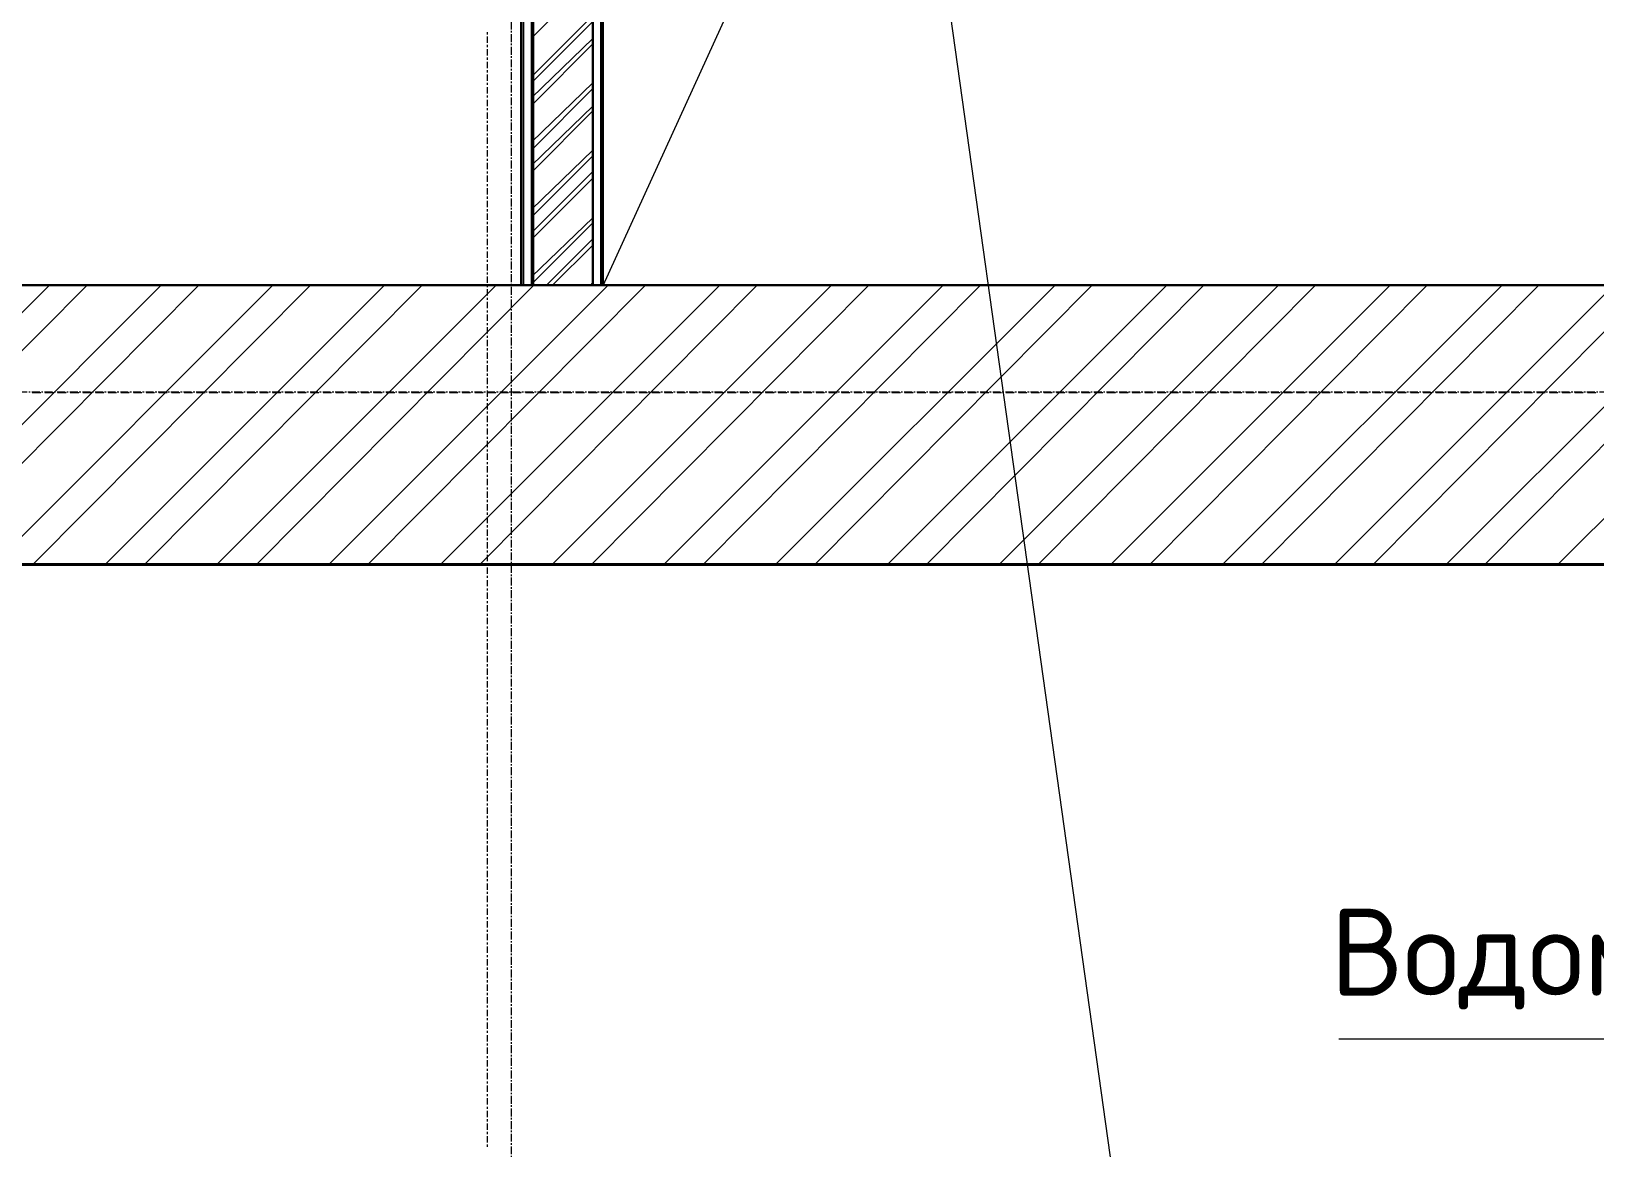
# Model space of a CAD drawing. Header units: millimetres. Extents: x -10178924 to 11692288, y -947381 to 58396.
# Drawn here: x 757438 to 760579, y -830259 to -828016 of the extents above; entities that cross this region are included whole.
import ezdxf

# ---------------------------------------------------------------- set-up
doc = ezdxf.new("R2010")
doc.units = ezdxf.units.MM
doc.linetypes.add('осевая', pattern=[50.8, 31.75, -6.35, 6.35, -6.35])
for name, color, linetype, true_color in [('PDF _Перегородки', 7, 'Continuous', 0x0037dd), ('PDF _Размеры осевые', 7, 'Continuous', 0x5d6970), ('PDF _ТЗК_ХВС_тонкая', 7, 'Continuous', 0x005387), ('PDF _штриховка', 7, 'Continuous', 0x95834a)]:
    doc.layers.add(name, color=color, linetype=linetype, true_color=true_color)
doc.layers.add('PDF _Стены.1', color=7, linetype='Continuous')
for name, color, linetype, lineweight in [('PDF _Текст', 7, 'Continuous', 5), ('Перегородки', 162, 'Continuous', 9), ('Размеры осевые', 153, 'Continuous', 9), ('Стены.1', 7, 'Continuous', 25), ('ШТРИХОВКА', 252, 'Continuous', 15)]:
    doc.layers.add(name, color=color, linetype=linetype, lineweight=lineweight)
doc.styles.add('PDF ISOCPEUR', font='isocpeur.ttf')

# ---------------------------------------------------------------- blocks, each defined once
blk = doc.blocks.new('A$C5282721b')
at = {"layer": 'Перегородки', "lineweight": 20, "true_color": 0x000000, "transparency": 33554687}
h = blk.add_hatch(dxfattribs=at)
h.set_pattern_fill('ANSI32', color=18, scale=10)
h.set_pattern_definition([(45, (-2681.59, 241515.3), (-67.35192, 67.35192), []), (45, (-2636.69, 241515.3), (-67.35192, 67.35192), [])])
h.paths.add_polyline_path([(36208.725, -44284.958), (36088.725, -44284.958), (36088.725, -47736.478), (36208.725, -47736.478)])
at = {"layer": 'ШТРИХОВКА', "ltscale": 100, "true_color": 0x000000, "transparency": 33554687}
h = blk.add_hatch(dxfattribs=at)
h.set_pattern_fill('ANSI31', color=18, scale=50)
h.set_pattern_definition([(45, (-79853.19, 25128.16), (-112.2532, 112.2532), [])])
h.paths.add_polyline_path([(5440.998, -31868.119), (-7386.275, -31868.119), (-7386.275, -48296.478), (61378.75, -48296.478), (61378.75, -31842.839), (41035.118, -31842.839), (41035.118, -31656.036), (40796.248, -31656.036), (40796.248, -31842.839), (40629.962, -31842.839), (40629.962, -31942.839), (40605.14, -34348.621), (40629.93, -32405.355), (39128.581, -32429.908), (40629.962, -32402.839), (40629.675, -32155.326), (39132.149, -32179.816), (39135.64, -31968.17), (38886.085, -31968.17), (38879.867, -32433.975), (40623.548, -32405.459), (40553.111, -38427.181), (40243.01, -38425.516), (40241.748, -38827.97), (43340.219, -38835.027), (43340.219, -38442.147), (40953.116, -38429.329), (41029.994, -32402.839), (54378.974, -32402.839), (54378.974, -35923.465), (54778.974, -35923.465), (54778.974, -32402.839), (60818.75, -32402.839), (60818.75, -41309.464), (60472.291, -41309.464), (60472.291, -41709.464), (60818.75, -41709.464), (60818.75, -47736.478), (44025.201, -47736.478), (44013.125, -46167.929), (43613.137, -46171.008), (43625.189, -47736.478), (27189.462, -47736.478), (27189.462, -44565.139), (26789.462, -44565.139), (26789.462, -47736.478), (10401.743, -47736.478), (10394.408, -46134.647), (9994.404, -46134.678), (10001.739, -47736.478), (-6826.275, -47736.478), (-6826.275, -41729.869), (-6530.734, -41731.097), (-6529.072, -41331.1), (-6826.275, -41329.865), (-6826.275, -32428.119), (-762.705, -32428.119), (-770.891, -36004.088), (-370.903, -36005.35), (-362.703, -32428.119), (5640.998, -32428.119), (5640.998, -31868.119)])
h.paths.add_polyline_path([(3584.804, -41373.023), (3584.804, -41773.13), (9973.974, -41799.679), (9987.536, -44634.678), (10387.54, -44634.678), (10372.735, -41401.332)], flags=17)
h.paths.add_polyline_path([(2513.142, -41768.578), (2514.803, -41368.779), (-383.184, -41356.638), (-371.114, -37407.013), (-774.123, -37406.088), (-783.181, -41354.976), (-5508.242, -41335.314), (-5509.901, -41734.604)], flags=17)
at = {"color": 18, "lineweight": 0, "ltscale": 100, "true_color": 0x000000, "transparency": 33554687}
blk.add_line((36228.725, -47736.478), (37081.3, -45864.322), dxfattribs=at)
blk.add_line((36228.725, -47736.478), (37081.3, -45864.322), dxfattribs=at)
at = {"layer": 'Перегородки', "color": 18, "linetype": 'Continuous', "lineweight": 25, "true_color": 0x000000, "transparency": 33554687}
for p, q in [((36068.725, -47736.478), (36068.725, -44264.958)), ((36088.725, -47736.478), (36088.725, -44284.958)), ((36208.725, -47736.478), (36208.725, -44404.958)), ((36228.725, -47736.478), (36228.725, -44424.958))]:
    blk.add_line(p, q, dxfattribs=at)
at = {"layer": 'Размеры осевые', "color": 251, "linetype": 'осевая', "ltscale": 0.5, "transparency": 33554687}
for p, q in [((36044.826, -52200), (36044.826, -40100)), ((-9750, -47950), (62308.109, -47950))]:
    blk.add_line(p, q, dxfattribs=at)
at = {"layer": 'Стены.1', "color": 18, "linetype": 'Continuous', "true_color": 0x000000, "transparency": 33554687, "flags": 128}
for points in [[(43625.189, -47736.478), (27189.462, -47736.478)], [(44025.201, -48296.478), (27189.462, -48296.478)]]:
    blk.add_lwpolyline(points, dxfattribs=at)

msp = doc.modelspace()

# ---------------------------------------------------------------- linework, layer by layer
at = {"layer": 'PDF _Перегородки', "color": 5, "lineweight": 25}
for points in [[(758422.6, -828525.9), (758422.6, -825054.6)], [(758443.7, -828525.9), (758443.7, -825075.8)], [(758566.5, -828525.9), (758566.5, -825194.3)], [(758583.4, -828525.9), (758583.4, -825215.5)]]:
    msp.add_lwpolyline(points, dxfattribs=at)
at = {"layer": 'PDF _Перегородки', "color": 5, "lineweight": 20}
for points in [[(758443.7, -828106.7), (758566.5, -827984)], [(758443.7, -828149.1), (758566.5, -828030.6)], [(758443.7, -828238), (758566.5, -828119.5)], [(758443.7, -828284.6), (758566.5, -828166)], [(758443.7, -828373.4), (758566.5, -828254.9)], [(758443.7, -828420), (758566.5, -828297.3)], [(758443.7, -828508.9), (758566.5, -828390.4)], [(758473.4, -828525.9), (758566.5, -828432.7)], [(758562.3, -828525.9), (758566.5, -828521.6)]]:
    msp.add_lwpolyline(points, dxfattribs=at)
at = {"layer": 'PDF _Размеры осевые', "lineweight": 9}
for points in [[(758354.8, -828022.1), (758354.8, -828017.8)], [(758354.8, -828039), (758354.8, -828026.3)], [(758354.8, -828047.5), (758354.8, -828043.2)], [(758354.8, -828064.4), (758354.8, -828051.7)], [(758354.8, -828072.9), (758354.8, -828068.6)], [(758354.8, -828089.8), (758354.8, -828077.1)], [(758354.8, -828098.3), (758354.8, -828094)], [(758354.8, -828115.2), (758354.8, -828102.5)], [(758354.8, -828123.7), (758354.8, -828119.4)], [(758354.8, -828140.6), (758354.8, -828127.9)], [(758354.8, -828149.1), (758354.8, -828144.8)], [(758354.8, -828166), (758354.8, -828153.3)], [(758354.8, -828174.5), (758354.8, -828170.2)], [(758354.8, -828191.4), (758354.8, -828178.7)], [(758354.8, -828199.9), (758354.8, -828195.6)], [(758354.8, -828216.8), (758354.8, -828204.1)], [(758354.8, -828225.3), (758354.8, -828221)], [(758354.8, -828242.2), (758354.8, -828229.5)], [(758354.8, -828250.7), (758354.8, -828246.4)], [(758354.8, -828267.6), (758354.8, -828254.9)], [(758354.8, -828276.1), (758354.8, -828271.9)], [(758354.8, -828293), (758354.8, -828280.3)], [(758354.8, -828301.5), (758354.8, -828297.3)], [(758354.8, -828318.4), (758354.8, -828305.7)], [(758354.8, -828326.9), (758354.8, -828322.7)], [(758354.8, -828343.8), (758354.8, -828331.1)], [(758354.8, -828352.3), (758354.8, -828348.1)], [(758354.8, -828369.2), (758354.8, -828356.5)], [(758354.8, -828377.7), (758354.8, -828373.5)], [(758354.8, -828394.6), (758354.8, -828381.9)], [(758354.8, -828403.1), (758354.8, -828398.9)], [(758354.8, -828420), (758354.8, -828407.3)], [(758354.8, -828428.5), (758354.8, -828424.3)], [(758354.8, -828445.4), (758354.8, -828432.7)], [(758354.8, -828453.9), (758354.8, -828449.7)], [(758354.8, -828470.8), (758354.8, -828458.1)], [(758354.8, -828479.3), (758354.8, -828475.1)], [(758354.8, -828496.2), (758354.8, -828483.5)], [(758354.8, -828504.7), (758354.8, -828500.5)], [(758354.8, -828521.6), (758354.8, -828508.9)], [(758354.8, -828530.1), (758354.8, -828525.9)], [(758354.8, -828547), (758354.8, -828534.3)], [(758354.8, -828555.5), (758354.8, -828551.3)], [(758354.8, -828572.4), (758354.8, -828559.7)], [(758354.8, -828580.9), (758354.8, -828576.7)], [(758354.8, -828597.8), (758354.8, -828585.1)], [(758354.8, -828606.3), (758354.8, -828602.1)], [(758354.8, -828623.2), (758354.8, -828610.5)], [(758354.8, -828631.7), (758354.8, -828627.5)], [(758354.8, -828648.6), (758354.8, -828635.9)], [(758354.8, -828657.1), (758354.8, -828652.9)], [(758354.8, -828674), (758354.8, -828661.3)], [(758354.8, -828682.5), (758354.8, -828678.3)], [(758354.8, -828699.4), (758354.8, -828686.7)], [(758354.8, -828707.9), (758354.8, -828703.7)], [(758354.8, -828724.8), (758354.8, -828712.1)], [(758354.8, -828733.3), (758354.8, -828729.1)], [(757440.4, -828741.8), (757457.4, -828741.8)], [(757461.6, -828741.8), (757461.6, -828741.8)], [(757465.8, -828741.8), (757482.8, -828741.8)], [(757487, -828741.8), (757487, -828741.8)], [(757491.2, -828741.8), (757508.2, -828741.8)], [(757512.4, -828741.8), (757512.4, -828741.8)], [(757516.6, -828741.8), (757533.6, -828741.8)], [(757537.8, -828741.8), (757537.8, -828741.8)], [(757542, -828741.8), (757559, -828741.8)], [(757563.2, -828741.8), (757563.2, -828741.8)], [(757567.4, -828741.8), (757584.4, -828741.8)], [(757588.6, -828741.8), (757588.6, -828741.8)], [(757592.8, -828741.8), (757609.8, -828741.8)], [(757614, -828741.8), (757614, -828741.8)], [(757618.2, -828741.8), (757635.2, -828741.8)], [(757639.4, -828741.8), (757639.4, -828741.8)], [(757643.6, -828741.8), (757660.6, -828741.8)], [(757664.8, -828741.8), (757664.8, -828741.8)], [(757669, -828741.8), (757686, -828741.8)], [(757690.2, -828741.8), (757690.2, -828741.8)], [(757694.4, -828741.8), (757711.4, -828741.8)], [(757715.6, -828741.8), (757715.6, -828741.8)], [(757719.8, -828741.8), (757736.8, -828741.8)], [(757741, -828741.8), (757741, -828741.8)], [(757745.2, -828741.8), (757762.2, -828741.8)], [(757766.4, -828741.8), (757766.4, -828741.8)], [(757770.6, -828741.8), (757787.6, -828741.8)], [(757791.8, -828741.8), (757791.8, -828741.8)], [(757796, -828741.8), (757813, -828741.8)], [(757817.2, -828741.8), (757817.2, -828741.8)], [(757821.4, -828741.8), (757838.4, -828741.8)], [(757842.6, -828741.8), (757842.6, -828741.8)], [(757846.8, -828741.8), (757863.8, -828741.8)], [(757868, -828741.8), (757868, -828741.8)], [(757872.2, -828741.8), (757889.2, -828741.8)], [(757893.4, -828741.8), (757893.4, -828741.8)], [(757897.6, -828741.8), (757914.6, -828741.8)], [(757918.8, -828741.8), (757918.8, -828741.8)], [(757923, -828741.8), (757940, -828741.8)], [(757944.2, -828741.8), (757944.2, -828741.8)], [(757948.4, -828741.8), (757965.4, -828741.8)], [(757969.6, -828741.8), (757969.6, -828741.8)], [(757973.8, -828741.8), (757990.8, -828741.8)], [(757995, -828741.8), (757995, -828741.8)], [(757999.2, -828741.8), (758016.2, -828741.8)], [(758020.4, -828741.8), (758020.4, -828741.8)], [(758024.6, -828741.8), (758041.6, -828741.8)], [(758045.8, -828741.8), (758045.8, -828741.8)], [(758050, -828741.8), (758067, -828741.8)], [(758071.2, -828741.8), (758071.2, -828741.8)], [(758075.4, -828741.8), (758092.4, -828741.8)], [(758096.6, -828741.8), (758096.6, -828741.8)], [(758100.8, -828741.8), (758117.8, -828741.8)], [(758122, -828741.8), (758122, -828741.8)], [(758126.2, -828741.8), (758143.2, -828741.8)], [(758147.4, -828741.8), (758147.4, -828741.8)], [(758151.6, -828741.8), (758168.6, -828741.8)], [(758172.8, -828741.8), (758172.8, -828741.8)], [(758177, -828741.8), (758194, -828741.8)], [(758198.2, -828741.8), (758198.2, -828741.8)], [(758202.4, -828741.8), (758219.4, -828741.8)], [(758223.6, -828741.8), (758223.6, -828741.8)], [(758227.8, -828741.8), (758244.8, -828741.8)], [(758249, -828741.8), (758249, -828741.8)], [(758253.2, -828741.8), (758270.2, -828741.8)], [(758274.4, -828741.8), (758274.4, -828741.8)], [(758278.6, -828741.8), (758295.6, -828741.8)], [(758299.8, -828741.8), (758299.8, -828741.8)], [(758304, -828741.8), (758321, -828741.8)], [(758325.2, -828741.8), (758325.2, -828741.8)], [(758329.4, -828741.8), (758346.4, -828741.8)], [(758350.6, -828741.8), (758350.6, -828741.8)], [(758354.8, -828750.2), (758354.8, -828737.5)], [(758354.8, -828741.8), (758371.8, -828741.8)], [(758354.8, -828758.7), (758354.8, -828754.5)], [(758376, -828741.8), (758376, -828741.8)], [(758380.2, -828741.8), (758397.2, -828741.8)], [(758401.4, -828741.8), (758401.4, -828741.8)], [(758405.6, -828741.8), (758422.6, -828741.8)], [(758426.8, -828741.8), (758426.8, -828741.8)], [(758431, -828741.8), (758448, -828741.8)], [(758452.2, -828741.8), (758452.2, -828741.8)], [(758456.4, -828741.8), (758473.4, -828741.8)], [(758477.6, -828741.8), (758477.6, -828741.8)], [(758481.8, -828741.8), (758498.8, -828741.8)], [(758503, -828741.8), (758503, -828741.8)], [(758507.2, -828741.8), (758524.2, -828741.8)], [(758528.4, -828741.8), (758528.4, -828741.8)], [(758532.6, -828741.8), (758549.6, -828741.8)], [(758553.8, -828741.8), (758553.8, -828741.8)], [(758558, -828741.8), (758575, -828741.8)], [(758579.2, -828741.8), (758579.2, -828741.8)], [(758583.4, -828741.8), (758600.4, -828741.8)], [(758604.6, -828741.8), (758604.6, -828741.8)], [(758608.8, -828741.8), (758625.8, -828741.8)], [(758630, -828741.8), (758630, -828741.8)], [(758634.2, -828741.8), (758651.2, -828741.8)], [(758655.4, -828741.8), (758655.4, -828741.8)], [(758659.6, -828741.8), (758676.6, -828741.8)], [(758680.8, -828741.8), (758680.8, -828741.8)], [(758685, -828741.8), (758702, -828741.8)], [(758706.2, -828741.8), (758706.2, -828741.8)], [(758710.4, -828741.8), (758727.4, -828741.8)], [(758731.6, -828741.8), (758731.6, -828741.8)], [(758735.8, -828741.8), (758752.8, -828741.8)], [(758757, -828741.8), (758757, -828741.8)], [(758761.2, -828741.8), (758778.2, -828741.8)], [(758782.4, -828741.8), (758782.4, -828741.8)], [(758786.6, -828741.8), (758803.6, -828741.8)], [(758807.8, -828741.8), (758807.8, -828741.8)], [(758812, -828741.8), (758829, -828741.8)], [(758833.2, -828741.8), (758833.2, -828741.8)], [(758837.4, -828741.8), (758854.4, -828741.8)], [(758858.6, -828741.8), (758858.6, -828741.8)], [(758862.8, -828741.8), (758879.8, -828741.8)], [(758884, -828741.8), (758884, -828741.8)], [(758888.2, -828741.8), (758905.2, -828741.8)], [(758909.4, -828741.8), (758909.4, -828741.8)], [(758913.6, -828741.8), (758930.6, -828741.8)], [(758934.8, -828741.8), (758934.8, -828741.8)], [(758939, -828741.8), (758956, -828741.8)], [(758960.2, -828741.8), (758960.2, -828741.8)], [(758964.4, -828741.8), (758981.4, -828741.8)], [(758985.6, -828741.8), (758985.6, -828741.8)], [(758989.8, -828741.8), (759006.8, -828741.8)], [(759011, -828741.8), (759011, -828741.8)], [(759015.2, -828741.8), (759032.2, -828741.8)], [(759036.4, -828741.8), (759036.4, -828741.8)], [(759040.6, -828741.8), (759057.6, -828741.8)], [(759061.8, -828741.8), (759061.8, -828741.8)], [(759066, -828741.8), (759083, -828741.8)], [(759087.2, -828741.8), (759087.2, -828741.8)], [(759091.4, -828741.8), (759108.4, -828741.8)], [(759112.6, -828741.8), (759112.6, -828741.8)], [(759116.8, -828741.8), (759133.8, -828741.8)], [(759138, -828741.8), (759138, -828741.8)], [(759142.2, -828741.8), (759159.2, -828741.8)], [(759163.4, -828741.8), (759163.4, -828741.8)], [(759167.6, -828741.8), (759184.6, -828741.8)], [(759188.8, -828741.8), (759188.8, -828741.8)], [(759193, -828741.8), (759210, -828741.8)], [(759214.2, -828741.8), (759214.2, -828741.8)], [(759218.4, -828741.8), (759235.4, -828741.8)], [(759239.6, -828741.8), (759239.6, -828741.8)], [(759243.8, -828741.8), (759260.8, -828741.8)], [(759265, -828741.8), (759265, -828741.8)], [(759269.2, -828741.8), (759286.2, -828741.8)], [(759290.4, -828741.8), (759290.4, -828741.8)], [(759294.6, -828741.8), (759311.6, -828741.8)], [(759315.8, -828741.8), (759315.8, -828741.8)], [(759320, -828741.8), (759337, -828741.8)], [(759341.2, -828741.8), (759341.2, -828741.8)], [(759345.4, -828741.8), (759362.4, -828741.8)], [(759366.6, -828741.8), (759366.6, -828741.8)], [(759370.8, -828741.8), (759387.8, -828741.8)], [(759392, -828741.8), (759392, -828741.8)], [(759396.2, -828741.8), (759413.2, -828741.8)], [(759417.4, -828741.8), (759417.4, -828741.8)], [(759421.6, -828741.8), (759438.6, -828741.8)], [(759442.8, -828741.8), (759442.8, -828741.8)], [(759447, -828741.8), (759464, -828741.8)], [(759468.2, -828741.8), (759468.2, -828741.8)], [(759472.4, -828741.8), (759489.4, -828741.8)], [(759493.6, -828741.8), (759493.6, -828741.8)], [(759497.8, -828741.8), (759514.8, -828741.8)], [(759519, -828741.8), (759519, -828741.8)], [(759523.2, -828741.8), (759540.2, -828741.8)], [(759544.4, -828741.8), (759544.4, -828741.8)], [(759548.6, -828741.8), (759565.6, -828741.8)], [(759569.8, -828741.8), (759569.8, -828741.8)], [(759574, -828741.8), (759591, -828741.8)], [(759595.2, -828741.8), (759595.2, -828741.8)], [(759599.4, -828741.8), (759616.4, -828741.8)], [(759620.6, -828741.8), (759620.6, -828741.8)], [(759624.8, -828741.8), (759641.8, -828741.8)], [(759646, -828741.8), (759646, -828741.8)], [(759650.2, -828741.8), (759667.2, -828741.8)], [(759671.4, -828741.8), (759671.4, -828741.8)], [(759675.6, -828741.8), (759692.6, -828741.8)], [(759696.8, -828741.8), (759696.8, -828741.8)], [(759701, -828741.8), (759718, -828741.8)], [(759722.2, -828741.8), (759722.2, -828741.8)], [(759726.5, -828741.8), (759743.4, -828741.8)], [(759747.6, -828741.8), (759747.6, -828741.8)], [(759751.9, -828741.8), (759768.8, -828741.8)], [(759773, -828741.8), (759773, -828741.8)], [(759777.2, -828741.8), (759794.2, -828741.8)], [(759798.4, -828741.8), (759798.4, -828741.8)], [(759802.6, -828741.8), (759819.6, -828741.8)], [(759823.8, -828741.8), (759823.8, -828741.8)], [(759828, -828741.8), (759845, -828741.8)], [(759849.2, -828741.8), (759849.2, -828741.8)], [(759853.5, -828741.8), (759870.4, -828741.8)], [(759874.6, -828741.8), (759874.6, -828741.8)], [(759878.9, -828741.8), (759895.8, -828741.8)], [(759900, -828741.8), (759900, -828741.8)], [(759904.2, -828741.8), (759921.2, -828741.8)], [(759925.4, -828741.8), (759925.4, -828741.8)], [(759929.7, -828741.8), (759946.6, -828741.8)], [(759950.8, -828741.8), (759950.8, -828741.8)], [(759955.1, -828741.8), (759972, -828741.8)], [(759976.2, -828741.8), (759976.2, -828741.8)], [(759980.5, -828741.8), (759997.4, -828741.8)], [(760001.6, -828741.8), (760001.6, -828741.8)], [(760005.9, -828741.8), (760022.8, -828741.8)], [(760027, -828741.8), (760027, -828741.8)], [(760031.2, -828741.8), (760048.2, -828741.8)], [(760052.4, -828741.8), (760052.4, -828741.8)], [(760056.7, -828741.8), (760073.6, -828741.8)], [(760077.8, -828741.8), (760077.8, -828741.8)], [(760082.1, -828741.8), (760099, -828741.8)], [(760103.2, -828741.8), (760103.2, -828741.8)], [(760107.5, -828741.8), (760124.4, -828741.8)], [(760128.6, -828741.8), (760128.6, -828741.8)], [(760132.9, -828741.8), (760149.8, -828741.8)], [(760154, -828741.8), (760154, -828741.8)], [(760158.3, -828741.8), (760175.2, -828741.8)], [(760179.4, -828741.8), (760179.4, -828741.8)], [(760183.7, -828741.8), (760200.6, -828741.8)], [(760204.8, -828741.8), (760204.8, -828741.8)], [(760209.1, -828741.8), (760226, -828741.8)], [(760230.2, -828741.8), (760230.2, -828741.8)], [(760234.5, -828741.8), (760251.4, -828741.8)], [(760255.6, -828741.8), (760255.6, -828741.8)], [(760259.9, -828741.8), (760276.8, -828741.8)], [(760281, -828741.8), (760281, -828741.8)], [(760285.3, -828741.8), (760302.2, -828741.8)], [(760306.4, -828741.8), (760306.4, -828741.8)], [(760310.7, -828741.8), (760327.6, -828741.8)], [(760331.8, -828741.8), (760331.8, -828741.8)], [(760336.1, -828741.8), (760353, -828741.8)], [(760357.2, -828741.8), (760357.2, -828741.8)], [(760361.5, -828741.8), (760378.4, -828741.8)], [(760382.6, -828741.8), (760382.6, -828741.8)], [(760386.9, -828741.8), (760403.8, -828741.8)], [(760408, -828741.8), (760408, -828741.8)], [(760412.3, -828741.8), (760429.2, -828741.8)], [(760433.4, -828741.8), (760433.4, -828741.8)], [(760437.7, -828741.8), (760454.6, -828741.8)], [(760458.8, -828741.8), (760458.8, -828741.8)], [(760463.1, -828741.8), (760480, -828741.8)], [(760484.2, -828741.8), (760484.2, -828741.8)], [(760488.5, -828741.8), (760505.4, -828741.8)], [(760509.6, -828741.8), (760509.6, -828741.8)], [(760513.9, -828741.8), (760530.8, -828741.8)], [(760535, -828741.8), (760535, -828741.8)], [(760539.3, -828741.8), (760556.2, -828741.8)], [(760560.4, -828741.8), (760560.4, -828741.8)], [(760564.7, -828741.8), (760581.6, -828741.8)], [(758354.8, -828775.6), (758354.8, -828762.9)], [(758354.8, -828784.1), (758354.8, -828779.9)], [(758354.8, -828801), (758354.8, -828788.3)], [(758354.8, -828809.5), (758354.8, -828805.3)], [(758354.8, -828826.4), (758354.8, -828813.7)], [(758354.8, -828834.9), (758354.8, -828830.7)], [(758354.8, -828851.8), (758354.8, -828839.1)], [(758354.8, -828860.3), (758354.8, -828856.1)], [(758354.8, -828877.2), (758354.8, -828864.5)], [(758354.8, -828885.7), (758354.8, -828881.5)], [(758354.8, -828902.6), (758354.8, -828889.9)], [(758354.8, -828911.1), (758354.8, -828906.9)], [(758354.8, -828928), (758354.8, -828915.3)], [(758354.8, -828936.5), (758354.8, -828932.3)], [(758354.8, -828953.4), (758354.8, -828940.7)], [(758354.8, -828961.9), (758354.8, -828957.7)], [(758354.8, -828978.8), (758354.8, -828966.1)], [(758354.8, -828987.3), (758354.8, -828983.1)], [(758354.8, -829004.2), (758354.8, -828991.5)], [(758354.8, -829012.7), (758354.8, -829008.5)], [(758354.8, -829029.6), (758354.8, -829016.9)], [(758354.8, -829038.1), (758354.8, -829033.9)], [(758354.8, -829055), (758354.8, -829042.3)], [(758354.8, -829063.5), (758354.8, -829059.3)], [(758354.8, -829080.4), (758354.8, -829067.7)], [(758354.8, -829088.9), (758354.8, -829084.7)], [(758354.8, -829105.8), (758354.8, -829093.1)], [(758354.8, -829114.3), (758354.8, -829110.1)], [(758354.8, -829131.2), (758354.8, -829118.5)], [(758354.8, -829139.7), (758354.8, -829135.5)], [(758354.8, -829156.6), (758354.8, -829143.9)], [(758354.8, -829165.1), (758354.8, -829160.9)], [(758354.8, -829182), (758354.8, -829169.3)], [(758354.8, -829190.5), (758354.8, -829186.3)], [(758354.8, -829207.4), (758354.8, -829194.7)], [(758354.8, -829215.9), (758354.8, -829211.7)], [(758354.8, -829232.8), (758354.8, -829220.1)], [(758354.8, -829241.3), (758354.8, -829237.1)], [(758354.8, -829258.2), (758354.8, -829245.5)], [(758354.8, -829266.7), (758354.8, -829262.5)], [(758354.8, -829283.6), (758354.8, -829270.9)], [(758354.8, -829292.1), (758354.8, -829287.9)], [(758354.8, -829309), (758354.8, -829296.3)], [(758354.8, -829317.5), (758354.8, -829313.3)], [(758354.8, -829334.4), (758354.8, -829321.7)], [(758354.8, -829342.9), (758354.8, -829338.7)], [(758354.8, -829359.8), (758354.8, -829347.1)], [(758354.8, -829368.3), (758354.8, -829364.1)], [(758354.8, -829385.2), (758354.8, -829372.5)], [(758354.8, -829393.7), (758354.8, -829389.5)], [(758354.8, -829410.6), (758354.8, -829397.9)], [(758354.8, -829419.1), (758354.8, -829414.9)], [(758354.8, -829436), (758354.8, -829423.3)], [(758354.8, -829444.5), (758354.8, -829440.3)], [(758354.8, -829461.4), (758354.8, -829448.7)], [(758354.8, -829469.9), (758354.8, -829465.7)], [(758354.8, -829486.8), (758354.8, -829474.1)], [(758354.8, -829495.3), (758354.8, -829491.1)], [(758354.8, -829512.2), (758354.8, -829499.5)], [(758354.8, -829520.7), (758354.8, -829516.5)], [(758354.8, -829537.6), (758354.8, -829524.9)], [(758354.8, -829546.1), (758354.8, -829541.9)], [(758354.8, -829563), (758354.8, -829550.3)], [(758354.8, -829571.5), (758354.8, -829567.3)], [(758354.8, -829588.4), (758354.8, -829575.7)], [(758354.8, -829596.9), (758354.8, -829592.7)], [(758354.8, -829613.8), (758354.8, -829601.1)], [(758354.8, -829622.3), (758354.8, -829618.1)], [(758354.8, -829639.2), (758354.8, -829626.5)], [(758354.8, -829647.7), (758354.8, -829643.5)], [(758354.8, -829664.6), (758354.8, -829651.9)], [(758354.8, -829673.1), (758354.8, -829668.9)], [(758354.8, -829690), (758354.8, -829677.3)], [(758354.8, -829698.5), (758354.8, -829694.3)], [(758354.8, -829715.4), (758354.8, -829702.7)], [(758354.8, -829723.9), (758354.8, -829719.7)], [(758354.8, -829740.8), (758354.8, -829728.1)], [(758354.8, -829749.3), (758354.8, -829745.1)], [(758354.8, -829766.2), (758354.8, -829753.5)], [(758354.8, -829774.7), (758354.8, -829770.5)], [(758354.8, -829791.6), (758354.8, -829778.9)], [(758354.8, -829800.1), (758354.8, -829795.9)], [(758354.8, -829817), (758354.8, -829804.3)], [(758354.8, -829825.5), (758354.8, -829821.3)], [(758354.8, -829842.4), (758354.8, -829829.7)], [(758354.8, -829850.9), (758354.8, -829846.7)], [(758354.8, -829867.8), (758354.8, -829855.1)], [(758354.8, -829876.3), (758354.8, -829872.1)], [(758354.8, -829893.2), (758354.8, -829880.5)], [(758354.8, -829901.7), (758354.8, -829897.5)], [(758354.8, -829918.6), (758354.8, -829905.9)], [(758354.8, -829927.1), (758354.8, -829922.9)], [(758354.8, -829944), (758354.8, -829931.3)], [(758354.8, -829952.5), (758354.8, -829948.3)], [(758354.8, -829969.4), (758354.8, -829956.7)], [(758354.8, -829977.9), (758354.8, -829973.7)], [(758354.8, -829994.8), (758354.8, -829982.1)], [(758354.8, -830003.3), (758354.8, -829999.1)], [(758354.8, -830020.2), (758354.8, -830007.5)], [(758354.8, -830028.7), (758354.8, -830024.5)], [(758354.8, -830045.6), (758354.8, -830032.9)], [(758354.8, -830054.1), (758354.8, -830049.9)], [(758354.8, -830071), (758354.8, -830058.3)], [(758354.8, -830079.5), (758354.8, -830075.3)], [(758354.8, -830096.4), (758354.8, -830083.7)], [(758354.8, -830104.9), (758354.8, -830100.7)], [(758354.8, -830121.8), (758354.8, -830109.1)], [(758354.8, -830130.3), (758354.8, -830126.1)], [(758354.8, -830147.2), (758354.8, -830134.5)], [(758354.8, -830155.7), (758354.8, -830151.5)], [(758354.8, -830172.6), (758354.8, -830159.9)], [(758354.8, -830181.1), (758354.8, -830176.9)], [(758354.8, -830198), (758354.8, -830185.3)], [(758354.8, -830206.5), (758354.8, -830202.3)], [(758354.8, -830223.4), (758354.8, -830210.7)], [(758354.8, -830231.9), (758354.8, -830227.7)], [(758354.8, -830248.8), (758354.8, -830236.1)], [(758354.8, -830257.3), (758354.8, -830253.1)]]:
    msp.add_lwpolyline(points, dxfattribs=at)
at = {"layer": 'PDF _Стены.1', "lineweight": 25}
for points in [[(765979.1, -828525.9), (749545.9, -828525.9)], [(766381.3, -829088.9), (749545.9, -829088.9)]]:
    msp.add_lwpolyline(points, dxfattribs=at)
at = {"layer": 'PDF _Текст'}
msp.add_lwpolyline([(759201.5, -827387.1), (760293.7, -835193.1), (760192.1, -835193.1), (757017.2, -835193.1)], dxfattribs=at)
at = {"layer": 'PDF _ТЗК_ХВС_тонкая', "lineweight": 9}
msp.add_lwpolyline([(763316.3, -828043.2), (762571.3, -830041.3), (762431.6, -830041.3), (760065.3, -830041.3)], dxfattribs=at)
at = {"layer": 'PDF _штриховка', "color": 251, "lineweight": 5, "true_color": 0x636466}
for points in [[(756991.7, -829088.9), (757550.5, -828525.9)], [(757216.1, -829088.9), (757774.8, -828525.9)], [(757440.4, -829088.9), (757999.2, -828525.9)], [(757664.8, -829088.9), (758223.6, -828525.9)], [(757889.2, -829088.9), (758447.9, -828525.9)], [(758113.5, -829088.9), (758672.3, -828525.9)], [(758337.9, -829088.9), (758896.7, -828525.9)], [(758562.3, -829088.9), (759121.1, -828525.9)], [(758786.6, -829088.9), (759345.4, -828525.9)], [(759011, -829088.9), (759569.8, -828525.9)], [(759235.4, -829088.9), (759794.2, -828525.9)], [(759459.7, -829088.9), (760018.5, -828525.9)], [(759684.1, -829088.9), (760242.9, -828525.9)], [(759908.5, -829088.9), (760467.3, -828525.9)], [(760132.9, -829088.9), (760691.6, -828525.9)], [(760357.2, -829088.9), (760916, -828525.9)]]:
    msp.add_lwpolyline(points, dxfattribs=at)

# ---------------------------------------------------------------- block references
msp.add_blockref('A$C5282721b', (722358.6, -780790.4))

# ---------------------------------------------------------------- texts
at = {"layer": 'PDF _Текст', "color": 146, "true_color": 0x005387, "insert": (760048.2, -829890.1), "char_height": 174.997, "attachment_point": 4, "style": 'PDF ISOCPEUR'}
msp.add_mtext('Водомерный узел ХВС', dxfattribs=at)

doc.saveas('drawing.dxf')
